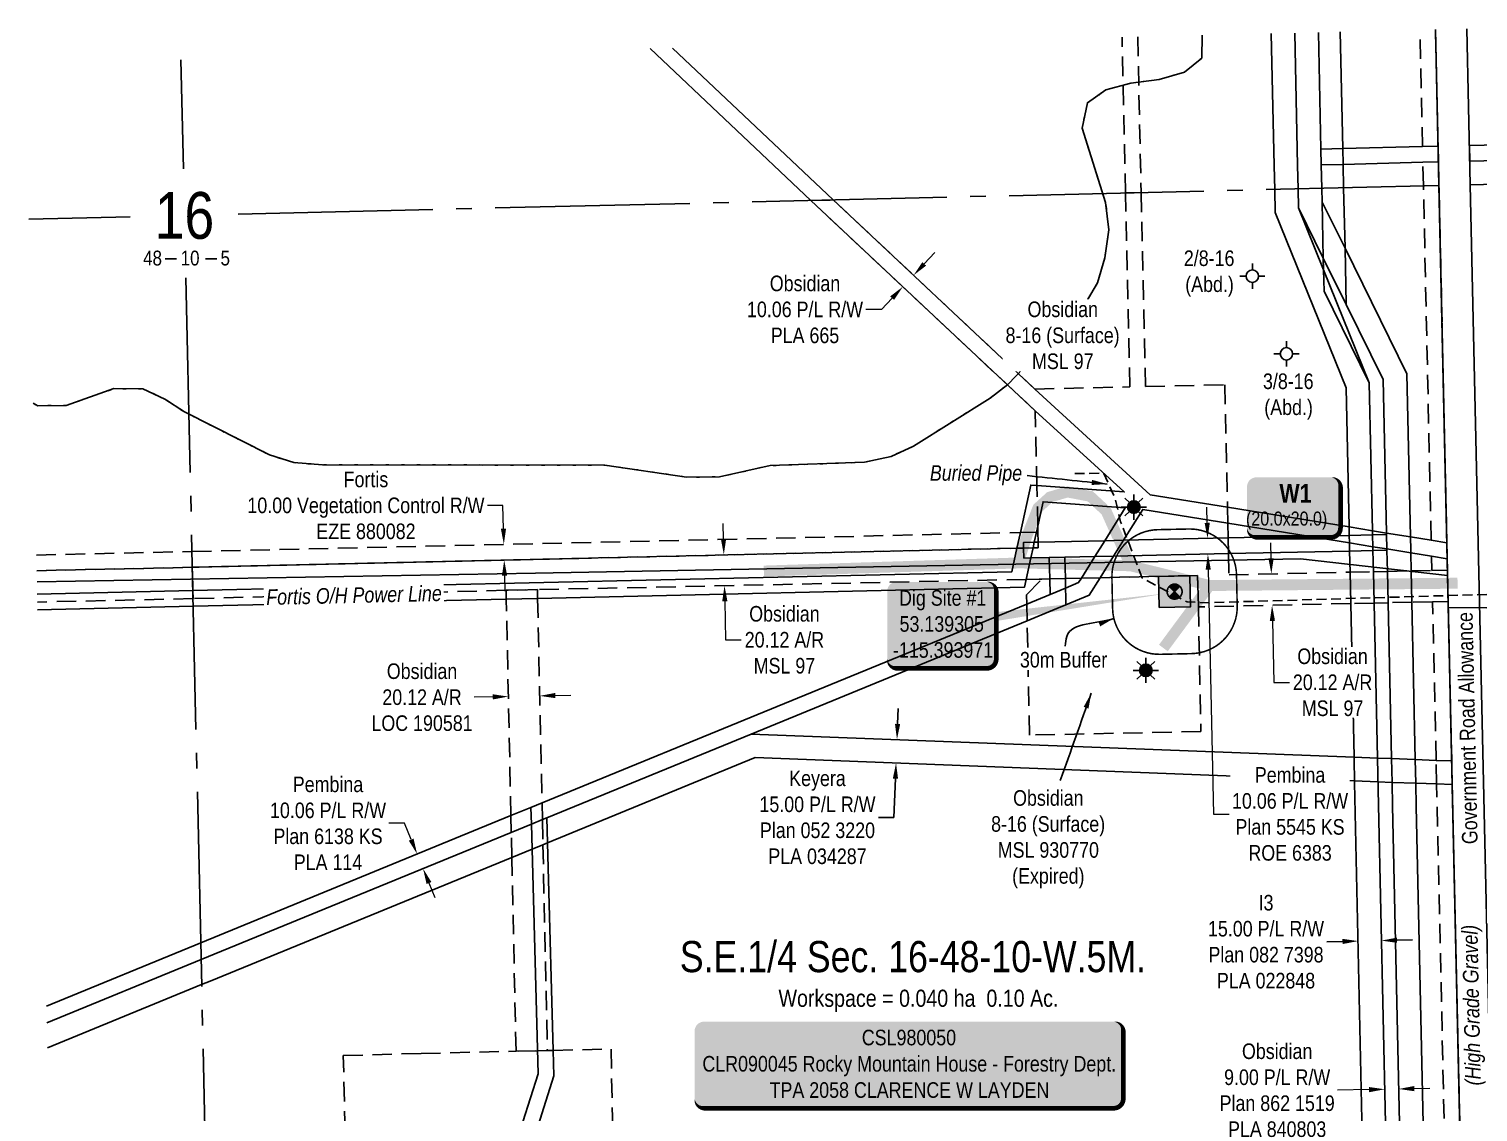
# Model space of a CAD drawing. Extents: x 606346 to 609617, y 5888289 to 5891073.
# Drawn here: x 606695 to 607625, y 5888638 to 5889333 of the extents above; entities that cross this region are included whole.
import ezdxf
from ezdxf.enums import TextEntityAlignment as Align

# ---------------------------------------------------------------- set-up
doc = ezdxf.new("R2010")
doc.units = 0
doc.header["$LTSCALE"] = 5
doc.header["$PDSIZE"] = 0.5
for name, pattern in [('foc-ACCESSROAD', [3.75, 2.5, -1.25]), ('foc-EZE', [3.75, 2.5, -1.25]), ('foc-FLOWLINE', [3.75, 2.5, -1.25]), ('foc-QUARTERLINE', [33, 25, -3, 2, -3]), ('foc-SEISMIC', [20.5, 15, -1, 0.5, -1, 0.5, -1, 0.5, -1]), ('foc-WHEELTRACKS', [2, 0.4, -1.6]), ('UG_PIPE', [1.875, 1.25, -0.625])]:
    doc.linetypes.add(name, pattern=pattern)
doc.layers.get('Defpoints').update_dxf_attribs({"color": 9})
for name, color, linetype in [('10', 1, 'Continuous'), ('9', 3, 'Continuous'), ('AS-PIPE-UG', 44, 'UG_PIPE'), ('AS-PIPE-UG-T', 44, 'Continuous'), ('AS-POWER', 104, 'foc-POWER'), ('AS-POWER-T', 104, 'Continuous'), ('AS-ROADS', 254, 'Continuous'), ('AS-SEISMIC', 224, 'foc-SEISMIC'), ('C-AR', 13, 'foc-ACCESSROAD'), ('C-RW', 13, 'Continuous'), ('C-SYMBOL', 7, 'Continuous'), ('C-WS', 13, 'foc-ACCESSROAD'), ('C-WS-S', 13, 'Continuous'), ('CG-NOTES', 7, 'Continuous'), ('F-EZE', 190, 'foc-FLOWLINE'), ('F-RW', 190, 'Continuous'), ('F-WS', 190, 'foc-ACCESSROAD'), ('F-WS-S', 190, 'Continuous'), ('L-AREAWORK', 5, 'Continuous'), ('L-ROAD-T', 7, 'Continuous'), ('L-SEC', 7, 'Continuous'), ('L-SECLBL', 7, 'Continuous'), ('L-SECQ', 8, 'foc-QUARTERLINE'), ('P-BUFFER OUTLINE 30m', 40, 'foc-EZE'), ('P-BUFFER-T', 40, 'Continuous'), ('P-TEMP-BLOCKS', 250, 'Continuous'), ('P-TEMP-H', 41, 'Continuous'), ('P-TEMP_WORKSPACE', 46, 'Continuous'), ('T-WATER-P3', 160, 'foc-WHEELTRACKS')]:
    doc.layers.add(name, color=color, linetype=linetype)
for name, color, linetype, lineweight in [('C-RW-T', 13, 'Continuous', 9), ('C-WS-T', 13, 'Continuous', 9), ('F-EZE-T', 190, 'Continuous', 9), ('T-TEXT', 48, 'Continuous', 18)]:
    doc.layers.add(name, color=color, linetype=linetype, lineweight=lineweight)
doc.styles.add('100L', font='ARIALN.TTF', dxfattribs={"height": 11})
doc.styles.add('175L', font='ARIALN.TTF', dxfattribs={"height": 20})
doc.styles.add('80', font='ARIALN.TTF', dxfattribs={"height": 10})
doc.styles.add('80CG', font='ARIALN.TTF', dxfattribs={"height": 10})
doc.styles.add('80L', font='ARIALN.TTF', dxfattribs={"height": 10})
doc.styles.add('80LS', font='ARIALNI.TTF', dxfattribs={"height": 10})
doc.styles.add('BOLD', font='ARIALNB.TTF')
doc.styles.add('foc-LtypeFont', font='ARIALN.TTF', dxfattribs={"height": 7.35})
doc.styles.add('SIMPLEX', font='ARIALN.TTF')
doc.linetypes.add('foc-POWER', pattern='A,6,-1,["P",foc-LtypeFont,S=0.2,R=0,X=-0.625,Y=-0.75],-1.24,4', length=12.24)
doc.linetypes.add('foc-POWER-NOLINE', pattern='A,0,-4,["P",foc-LtypeFont,S=0.2,R=0,X=-0.625,Y=-0.75],-8.24', length=12.24)
doc.linetypes.add('foc-TOPO-flowdirection-NOLINE', pattern='A,0,[">",foc-LtypeFont,S=0.3,R=0,X=0,Y=-0.945],-20,[">",foc-LtypeFont,S=0.3,R=0,X=0,Y=-0.945],0', length=20)
doc.dimstyles.new('Compass 5 000', dxfattribs={"dimscale": 5, "dimtxt": 9, "dimasz": 2, "dimexe": 0.2, "dimexo": 0.0625, "dimgap": 0.5, "dimtad": 0, "dimtih": 1, "dimtoh": 1, "dimzin": 0, "dimdsep": 46, "dimtxsty": '80CG', "dimcen": 0.1, "dimse1": 1, "dimse2": 1, "dimclrd": 256, "dimclrt": 256, "dimaunit": 1, "dimadec": 4, "dimazin": 0, "dimtfac": 0.06, "dimtofl": 0, "dimtmove": 0, "dimatfit": 1, "dimfxl": 0.2, "dimtolj": 1, "dimtzin": 0, "dimlwd": -1, "dimarcsym": 0})

# ---------------------------------------------------------------- blocks, each defined once
blk = doc.blocks.new('L-SECLBL')
at = {"layer": '9', "color": 7}
for p, q in [((-5.08, -27.83), (-12.29, -27.83)), ((20.7, -27.83), (13.5, -27.83))]:
    blk.add_line(p, q, dxfattribs=at)
at = {"layer": '10', "color": 2, "style": 'SIMPLEX'}
blk.add_attdef('SEC', text='', height=30, dxfattribs=at).set_placement((0, 0), align=Align.MIDDLE)
at = {"layer": '10', "color": 5, "style": '80L'}
blk.add_attdef('TWP', text='', height=9.5, dxfattribs=at).set_placement((-14.43, -27.37), align=Align.MIDDLE_RIGHT)
blk.add_attdef('RGE', text='', height=9.5, dxfattribs=at).set_placement((3.62, -27.37), align=Align.MIDDLE_CENTER)
blk.add_attdef('MER', text='', height=9.5, dxfattribs=at).set_placement((23.17, -27.37), align=Align.MIDDLE_LEFT)
blk = doc.blocks.new('*D371')
at = {"layer": 'C-RW-T', "transparency": 16777216}
for p, q in [((607269.36, 5889182.39), (607276.2, 5889189.69)), ((607248.79, 5889160.45), (607241.95, 5889153.15)), ((607241.95, 5889153.15), (607231.95, 5889153.15))]:
    blk.add_line(p, q, dxfattribs=at)
for points in [[(607268.14, 5889183.53), (607270.57, 5889181.25), (607262.52, 5889175.1)], [(607247.57, 5889161.59), (607250, 5889159.31), (607255.63, 5889167.74)]]:
    blk.add_solid(points, dxfattribs=at)
at = {"layer": 'Defpoints', "color": 0, "transparency": 16777216}
for p in [(607255.63, 5889167.74), (607271.9, 5889166.3), (607265.01, 5889158.95)]:
    blk.add_point(p, dxfattribs=at)
at = {"layer": 'C-RW-T', "transparency": 16777216, "insert": (607192.86, 5889153.15), "char_height": 10, "attachment_point": 5, "style": '80CG'}
blk.add_mtext('\\A1;Obsidian\\P10.06 P/L R/W\\PPLA 665', dxfattribs=at)
blk = doc.blocks.new('*D374')
at = {"layer": 'Defpoints', "color": 0, "transparency": 16777216}
for p in [(607251.3, 5888862.09), (607495.28, 5888867.76), (607494.7, 5888852.64)]:
    blk.add_point(p, dxfattribs=at)
at = {"layer": 'F-RW', "transparency": 16777216}
for p, q in [((607252.27, 5888887.2), (607252.66, 5888897.2)), ((607250.91, 5888852.1), (607249.94, 5888827.23)), ((607249.94, 5888827.23), (607239.94, 5888827.23))]:
    blk.add_line(p, q, dxfattribs=at)
for points in [[(607250.61, 5888887.27), (607253.94, 5888887.14), (607251.88, 5888877.21)], [(607249.24, 5888852.16), (607252.57, 5888852.03), (607251.3, 5888862.09)]]:
    blk.add_solid(points, dxfattribs=at)
at = {"layer": 'F-RW', "transparency": 16777216, "insert": (607200.86, 5888827.23), "char_height": 10, "attachment_point": 5, "style": '80CG'}
blk.add_mtext('\\A1;Keyera\\P15.00 P/L R/W\\PPlan 052 3220\\PPLA 034287', dxfattribs=at)
blk = doc.blocks.new('*U393')
h = blk.add_hatch(color=255)
edge = h.paths.add_edge_path()
edge.add_line((-131.5, -28.5), (131.5, -28.5))
edge.add_arc((131.5, -22.5), 6, 270, 360)
edge.add_line((137.5, -22.5), (137.5, 21))
edge.add_arc((131.5, 21), 6, 0, 90)
edge.add_line((131.5, 27), (-131.5, 27))
edge.add_arc((-131.5, 21), 6, 90, 180)
edge.add_line((-137.5, 21), (-137.5, -22.5))
edge.add_arc((-131.5, -22.5), 6, 180, 270)
at = {"color": 44, "flags": 128}
blk.add_lwpolyline([(-131.5, -28.5, 3, 3, 0), (131.5, -28.5, 3, 3, 0.414214), (137.5, -22.5, 3, 3, 0), (137.5, 21, 3, 0, 0.414214), (131.5, 27, 0, 0, 0), (-131.5, 27, 0, 0, 0.414214), (-137.5, 21, 0, 0, 0), (-137.5, -22.5, 0, 3, 0.414214)], format="xyseb", close=True, dxfattribs=at)
at = {"color": 44, "style": '80'}
blk.add_attdef('ENTER_TEXT_001', (-35.99, -5), '', height=10, dxfattribs=at)
blk = doc.blocks.new('*D385')
at = {"layer": 'Defpoints', "color": 0, "transparency": 16777216}
for p in [(606901.85, 5889000.19), (606999.56, 5889002.43), (606902.08, 5888990.09)]:
    blk.add_point(p, dxfattribs=at)
at = {"layer": 'F-EZE-T', "transparency": 16777216}
for p, q in [((606998.98, 5889027.39), (606988.98, 5889027.39)), ((606999.33, 5889012.43), (606998.98, 5889027.39)), ((607000.02, 5888982.34), (607000.24, 5888972.34))]:
    blk.add_line(p, q, dxfattribs=at)
for points in [[(607000.99, 5889012.47), (606997.66, 5889012.39), (606999.56, 5889002.43)], [(607001.68, 5888982.37), (606998.35, 5888982.3), (606999.79, 5888992.33)]]:
    blk.add_solid(points, dxfattribs=at)
at = {"layer": 'F-EZE-T', "transparency": 16777216, "insert": (606911.05, 5889027.39), "char_height": 10, "attachment_point": 5, "style": '80CG'}
blk.add_mtext('\\A1;Fortis\\P10.00 Vegetation Control R/W\\PEZE 880082', dxfattribs=at)
blk = doc.blocks.new('*D386')
at = {"layer": 'Defpoints', "color": 0, "transparency": 16777216}
for p in [(606943.88, 5888803.7), (606953.88, 5888807.8), (606957.7, 5888798.48)]:
    blk.add_point(p, dxfattribs=at)
at = {"layer": 'F-EZE-T', "transparency": 16777216}
for p, q in [((606935.8, 5888823.43), (606925.8, 5888823.43)), ((606940.09, 5888812.95), (606935.8, 5888823.43)), ((606951.5, 5888785.13), (606955.29, 5888775.87))]:
    blk.add_line(p, q, dxfattribs=at)
for points in [[(606941.63, 5888813.58), (606938.55, 5888812.32), (606943.88, 5888803.7)], [(606953.04, 5888785.76), (606949.95, 5888784.49), (606947.7, 5888794.38)]]:
    blk.add_solid(points, dxfattribs=at)
at = {"layer": 'F-EZE-T', "transparency": 16777216, "insert": (606886.71, 5888823.43), "char_height": 10, "attachment_point": 5, "style": '80CG'}
blk.add_mtext('\\A1;Pembina\\P10.06 P/L R/W\\PPlan 6138 KS\\PPLA 114', dxfattribs=at)
blk = doc.blocks.new('*D387')
at = {"layer": 'Defpoints', "color": 0, "transparency": 16777216}
for p in [(607451.23, 5889006.23), (607488.38, 5889007.04), (607488.6, 5888996.98)]:
    blk.add_point(p, dxfattribs=at)
at = {"layer": 'F-EZE-T', "transparency": 16777216}
for p, q in [((607451.02, 5889016.23), (607450.8, 5889026.23)), ((607451.67, 5888986.18), (607455.09, 5888829.4)), ((607455.09, 5888829.4), (607465.09, 5888829.4))]:
    blk.add_line(p, q, dxfattribs=at)
for points in [[(607452.68, 5889016.27), (607449.35, 5889016.19), (607451.23, 5889006.23)], [(607453.34, 5888986.21), (607450.01, 5888986.14), (607451.45, 5888996.17)]]:
    blk.add_solid(points, dxfattribs=at)
at = {"layer": 'F-EZE-T', "transparency": 16777216, "insert": (607504.18, 5888829.4), "char_height": 10, "attachment_point": 5, "style": '80CG', "bg_fill": 3, "box_fill_scale": 1.1, "bg_fill_color": 256, "bg_fill_true_color": 13158600, "bg_fill_transparency": 0}
blk.add_mtext('\\A1;Pembina\\P10.06 P/L R/W\\PPlan 5545 KS\\PROE 6383', dxfattribs=at)
blk = doc.blocks.new('*D388')
at = {"layer": 'C-WS-T', "transparency": 16777216}
for p, q in [((607032.58, 5888905.42), (607042.58, 5888905.63)), ((606992.46, 5888904.55), (606980.56, 5888904.3))]:
    blk.add_line(p, q, dxfattribs=at)
for points in [[(606992.43, 5888906.22), (606992.5, 5888902.89), (607002.46, 5888904.77)], [(607032.55, 5888907.08), (607032.62, 5888903.75), (607022.59, 5888905.2)]]:
    blk.add_solid(points, dxfattribs=at)
at = {"layer": 'Defpoints', "color": 0, "transparency": 16777216}
for p in [(607002.46, 5888904.77), (607022.98, 5888887.03), (607002.85, 5888886.6)]:
    blk.add_point(p, dxfattribs=at)
at = {"layer": 'C-WS-T', "transparency": 16777216, "insert": (606947.04, 5888904.3), "char_height": 10, "attachment_point": 5, "style": '80CG'}
blk.add_mtext('\\A1;Obsidian\\P20.12 A/R\\PLOC 190581', dxfattribs=at)
blk = doc.blocks.new('*D389')
at = {"layer": 'Defpoints', "color": 0, "transparency": 16777216}
for p in [(607547.48, 5888764.67), (607562.48, 5888764.99), (607547.84, 5888747.84)]:
    blk.add_point(p, dxfattribs=at)
at = {"layer": 'F-RW', "transparency": 16777216}
for p, q in [((607537.85, 5888747.62), (607527.85, 5888747.4)), ((607572.84, 5888748.38), (607582.84, 5888748.6))]:
    blk.add_line(p, q, dxfattribs=at)
for points in [[(607537.81, 5888749.28), (607537.88, 5888745.95), (607547.84, 5888747.84)], [(607572.81, 5888750.05), (607572.88, 5888746.71), (607562.84, 5888748.16)]]:
    blk.add_solid(points, dxfattribs=at)
at = {"layer": 'F-RW', "transparency": 16777216, "insert": (607488.76, 5888747.4), "char_height": 10, "attachment_point": 5, "style": '80CG'}
blk.add_mtext('\\A1;I3\\P15.00 P/L R/W\\PPlan 082 7398\\PPLA 022848', dxfattribs=at)
blk = doc.blocks.new('*D390')
at = {"layer": 'C-RW-T', "transparency": 16777216}
for p, q in [((607554.93, 5888652.53), (607534.66, 5888652.09)), ((607583.92, 5888653.16), (607593.92, 5888653.38))]:
    blk.add_line(p, q, dxfattribs=at)
for points in [[(607583.88, 5888654.83), (607583.96, 5888651.5), (607573.92, 5888652.95)], [(607554.89, 5888654.2), (607554.96, 5888650.87), (607564.92, 5888652.75)]]:
    blk.add_solid(points, dxfattribs=at)
at = {"layer": 'Defpoints', "color": 0, "transparency": 16777216}
for p in [(607564.3, 5888681.22), (607573.3, 5888681.41), (607564.92, 5888652.75)]:
    blk.add_point(p, dxfattribs=at)
at = {"layer": 'C-RW-T', "transparency": 16777216, "insert": (607495.91, 5888652.09), "char_height": 10, "attachment_point": 5, "style": '80CG'}
blk.add_mtext('\\A1;Obsidian\\P9.00 P/L R/W\\PPlan 862 1519\\PPLA 840803', dxfattribs=at)
blk = doc.blocks.new('GAS')
h = blk.add_hatch(color=255)
h.dxf.hatch_style = 1
edge = h.paths.add_edge_path()
edge.add_arc((0, 0), 0.9, 0, 360)
for p, q in [((-0.81, 0), (-1.62, 0)), ((-0.57, 0.57), (-1.14, 1.14)), ((0, 0.81), (0, 1.62)), ((0.57, 0.57), (1.14, 1.14)), ((1.62, 0), (0.81, 0)), ((-0.57, -0.57), (-1.14, -1.14)), ((0, -0.81), (0, -1.62)), ((1.14, -1.14), (0.57, -0.57))]:
    blk.add_line(p, q)
blk.add_circle((0, 0), 0.8)
blk = doc.blocks.new('GABD')
for p, q in [((-0.81, 0), (-1.62, 0)), ((0, 0.81), (0, 1.62)), ((1.62, 0), (0.81, 0)), ((0, -0.81), (0, -1.62))]:
    blk.add_line(p, q)
blk.add_circle((0, 0), 0.8)
blk = doc.blocks.new('*D486')
at = {"layer": 'C-WS-T', "transparency": 16777216}
for p, q in [((607140.55, 5889005.82), (607140.34, 5889015.82)), ((607141.39, 5888965.91), (607141.92, 5888941.15)), ((607141.92, 5888941.15), (607151.92, 5888941.15))]:
    blk.add_line(p, q, dxfattribs=at)
for points in [[(607142.22, 5889005.86), (607138.89, 5889005.79), (607140.76, 5888995.83)], [(607143.06, 5888965.95), (607139.73, 5888965.88), (607141.18, 5888975.91)]]:
    blk.add_solid(points, dxfattribs=at)
at = {"layer": 'Defpoints', "color": 0, "transparency": 16777216}
for p in [(607242.06, 5888997.96), (607141.18, 5888975.91), (607242.48, 5888978.04)]:
    blk.add_point(p, dxfattribs=at)
at = {"layer": 'C-WS-T', "transparency": 16777216, "insert": (607179.65, 5888941.15), "char_height": 10, "attachment_point": 5, "style": '80CG'}
blk.add_mtext('\\A1;Obsidian\\P20.12 A/R\\PMSL 97', dxfattribs=at)
blk = doc.blocks.new('*U413')
h = blk.add_hatch(color=191)
edge = h.paths.add_edge_path()
edge.add_line((-24, -20), (24, -20))
edge.add_arc((24, -14), 6, 270, 360)
edge.add_line((30, -14), (30, 12.5))
edge.add_arc((24, 12.5), 6, 0, 90)
edge.add_line((24, 18.5), (-24, 18.5))
edge.add_arc((-24, 12.5), 6, 90, 180)
edge.add_line((-30, 12.5), (-30, -14))
edge.add_arc((-24, -14), 6, 180, 270)
at = {"color": 250, "flags": 128}
blk.add_lwpolyline([(-24, -20, 3, 3, 0), (24, -20, 3, 3, 0.414214), (30, -14, 3, 3, 0), (30, 12.5, 3, 0, 0.414214), (24, 18.5, 0, 0, 0), (-24, 18.5, 0, 0, 0.414214), (-30, 12.5, 0, 0, 0), (-30, -14, 0, 3, 0.414214)], format="xyseb", close=True, dxfattribs=at)
at = {"flags": 128}
blk.add_lwpolyline([(-19.19, -10.08, 0, 7.5, 0), (0, 0, 0, 0, 0)], format="xyseb", dxfattribs=at)
at = {"color": 250}
for tag, p, height, style in [('TEMP_AREA_W1_001', (-9.21, 2.24), 12, 'BOLD'), ('ENTER_TEXT_001', (-30.66, -12.47), 9, '80')]:
    blk.add_attdef(tag, p, '', height=height, dxfattribs=dict(at, style=style))
blk = doc.blocks.new('*D497')
at = {"layer": 'C-WS-T', "transparency": 16777216}
for p, q in [((607491.97, 5888993.45), (607491.75, 5889003.45)), ((607492.86, 5888953.33), (607493.73, 5888913.87)), ((607493.73, 5888913.87), (607503.73, 5888913.87))]:
    blk.add_line(p, q, dxfattribs=at)
for points in [[(607493.64, 5888993.49), (607490.31, 5888993.42), (607492.2, 5888983.45)], [(607494.53, 5888953.37), (607491.19, 5888953.29), (607492.64, 5888963.33)]]:
    blk.add_solid(points, dxfattribs=at)
at = {"layer": 'Defpoints', "color": 0, "transparency": 16777216}
for p in [(607485.4, 5888983.3), (607485.84, 5888963.18), (607492.64, 5888963.33)]:
    blk.add_point(p, dxfattribs=at)
at = {"layer": 'C-WS-T', "transparency": 16777216, "insert": (607531.47, 5888913.87), "char_height": 10, "attachment_point": 5, "style": '80CG', "bg_fill": 3, "box_fill_scale": 1.1, "bg_fill_color": 256, "bg_fill_true_color": 13158600, "bg_fill_transparency": 0}
blk.add_mtext('\\A1;Obsidian\\P20.12 A/R\\PMSL 97', dxfattribs=at)
blk = doc.blocks.new('*U504')
h = blk.add_hatch(color=255)
edge = h.paths.add_edge_path()
edge.add_line((-29, -28.5), (29, -28.5))
edge.add_arc((29, -22.5), 6, 270, 360)
edge.add_line((35, -22.5), (35, 21))
edge.add_arc((29, 21), 6, 0, 90)
edge.add_line((29, 27), (-29, 27))
edge.add_arc((-29, 21), 6, 90, 180)
edge.add_line((-35, 21), (-35, -22.5))
edge.add_arc((-29, -22.5), 6, 180, 270)
at = {"color": 14, "flags": 128}
blk.add_lwpolyline([(-29, -28.5, 3, 3, 0), (29, -28.5, 3, 3, 0.414214), (35, -22.5, 3, 3, 0), (35, 21, 3, 0, 0.414214), (29, 27, 0, 0, 0), (-29, 27, 0, 0, 0.414214), (-35, 21, 0, 0, 0), (-35, -22.5, 0, 3, 0.414214)], format="xyseb", close=True, dxfattribs=at)
blk.add_lwpolyline([(144.76, 19.65, 0, 7.5, 0), (0, 0, 0, 0, 0)], format="xyseb", dxfattribs=at)
at = {"color": 14, "style": '80'}
blk.add_attdef('ENTER_TEXT_001', (-35.99, -5), '', height=10, dxfattribs=at)
blk = doc.blocks.new('*X409')
at = {"color": 0}
for p, q in [((102.12, -2061.56), (108.81, -2061.56)), ((102.18, -2061.72), (108.75, -2061.72)), ((102.29, -2061.41), (108.64, -2061.41)), ((102.33, -2061.87), (108.59, -2061.87)), ((102.47, -2061.25), (108.45, -2061.25)), ((102.49, -2062.03), (108.44, -2062.03)), ((102.65, -2062.19), (108.28, -2062.19)), ((102.68, -2061.09), (108.25, -2061.09)), ((102.8, -2062.34), (108.13, -2062.34)), ((102.92, -2060.94), (108.01, -2060.94)), ((102.96, -2062.5), (107.97, -2062.5)), ((103.12, -2062.66), (107.81, -2062.66)), ((103.18, -2060.78), (107.75, -2060.78)), ((103.27, -2062.81), (107.66, -2062.81)), ((103.43, -2062.97), (107.5, -2062.97)), ((103.5, -2060.62), (107.43, -2060.62)), ((103.58, -2063.12), (107.34, -2063.12)), ((103.74, -2063.28), (107.19, -2063.28)), ((103.89, -2060.47), (107.03, -2060.47)), ((103.9, -2063.44), (107.03, -2063.44)), ((104.05, -2063.59), (106.88, -2063.59)), ((104.21, -2063.75), (106.72, -2063.75)), ((104.37, -2063.91), (106.56, -2063.91)), ((104.45, -2060.31), (106.48, -2060.31)), ((104.52, -2064.06), (106.41, -2064.06)), ((104.68, -2064.22), (106.25, -2064.22)), ((104.83, -2064.37), (106.09, -2064.37)), ((104.99, -2064.53), (105.94, -2064.53)), ((105.15, -2064.69), (105.78, -2064.69)), ((102.11, -2068.44), (108.82, -2068.44)), ((102.19, -2068.28), (108.74, -2068.28)), ((102.28, -2068.59), (108.65, -2068.59)), ((102.34, -2068.12), (108.58, -2068.12)), ((102.46, -2068.75), (108.47, -2068.75)), ((102.5, -2067.97), (108.43, -2067.97)), ((102.66, -2067.81), (108.27, -2067.81)), ((102.67, -2068.91), (108.26, -2068.91)), ((102.81, -2067.66), (108.12, -2067.66)), ((102.9, -2069.06), (108.03, -2069.06)), ((102.97, -2067.5), (107.96, -2067.5)), ((103.13, -2067.34), (107.8, -2067.34)), ((103.17, -2069.22), (107.76, -2069.22)), ((103.28, -2067.19), (107.65, -2067.19)), ((103.44, -2067.03), (107.49, -2067.03)), ((103.48, -2069.37), (107.45, -2069.37)), ((103.59, -2066.87), (107.33, -2066.87)), ((103.75, -2066.72), (107.18, -2066.72)), ((103.87, -2069.53), (107.06, -2069.53)), ((103.91, -2066.56), (107.02, -2066.56)), ((104.06, -2066.41), (106.87, -2066.41)), ((104.22, -2066.25), (106.71, -2066.25)), ((104.38, -2066.09), (106.55, -2066.09)), ((104.41, -2069.69), (106.52, -2069.69)), ((104.53, -2065.94), (106.4, -2065.94)), ((104.69, -2065.78), (106.24, -2065.78)), ((104.84, -2065.62), (106.08, -2065.62)), ((105, -2065.47), (105.93, -2065.47)), ((105.16, -2065.31), (105.77, -2065.31)), ((105.3, -2064.84), (105.63, -2064.84)), ((105.31, -2065.16), (105.62, -2065.16))]:
    blk.add_line(p, q, dxfattribs=at)
blk = doc.blocks.new('SP')
for p, q in [((0.68, -0.68), (-0.68, 0.68)), ((-0.68, -0.68), (0.68, 0.68))]:
    blk.add_line(p, q)
blk.add_circle((0, 0), 0.96)
at = {"xscale": 0.2, "yscale": 0.2, "zscale": 0.2}
blk.add_blockref('*X409', (-21.09, 413), dxfattribs=at)

msp = doc.modelspace()

# ---------------------------------------------------------------- hatches: boundary and pattern name
at = {"layer": 'P-TEMP-H'}
h = msp.add_hatch(color=256, dxfattribs=at)
h.dxf.hatch_style = 1
h.paths.add_polyline_path([(607420.279, 5888961.861), (607419.837, 5888981.856), (607439.832, 5888982.297), (607440.274, 5888962.302)])

# ---------------------------------------------------------------- linework, layer by layer
at = {"layer": 'AS-POWER', "linetype": 'foc-POWER-NOLINE', "flags": 128}
msp.add_lwpolyline([(607620.244, 5888307.934), (607599.777, 5889232.746), (607597.546, 5889332.722)], dxfattribs=at)
at = {"layer": 'AS-POWER', "flags": 128}
for points in [[(607605.752, 5888961.941), (607705.249, 5888961.074), (607790.573, 5888940.554), (607866.799, 5888857.1), (607957.842, 5888850.526), (608050.962, 5888848.796), (608122.743, 5888899.682), (608304.574, 5889024.646)], [(606699.925, 5888978.397), (607019.978, 5888984.036), (607510.858, 5888993.107), (607605.312, 5888982.498)]]:
    msp.add_lwpolyline(points, dxfattribs=at)
at = {"layer": 'AS-ROADS', "const_width": 7, "flags": 128}
for points in [[(607401.84, 5888988.659), (607386.167, 5889023.721), (607375.921, 5889033.264), (607361.249, 5889036.057), (607350.071, 5889032.798), (607342.386, 5889025.816), (607335.167, 5889007.427), (607330.742, 5888993.694), (607330.807, 5888990.517)], [(607166.429, 5888985.313), (607330.807, 5888990.517), (607401.84, 5888988.659), (607452.507, 5888976.008), (607611.679, 5888977.495)], [(607452.507, 5888976.008), (607422.882, 5888935.903)]]:
    msp.add_lwpolyline(points, dxfattribs=at)
at = {"layer": 'C-AR'}
msp.add_lwpolyline([(607024.642, 5888809.71), (607027.485, 5888677.636), (607021.223, 5888677.501), (607007.36, 5888677.202), (607004.684, 5888801.525), (607004.339, 5888817.59), (607004.106, 5888828.386), (607001.115, 5888967.28), (607000.993, 5888972.946), (607021.119, 5888973.38), (607021.24, 5888967.741), (607024.065, 5888836.544), (607024.297, 5888825.771), (607024.642, 5888809.71)], close=True, dxfattribs=at)
at = {"layer": 'C-RW'}
for points in [[(607569.845, 5888426.901), (607560.952, 5888834.988), (607560.294, 5888865.272), (607558.122, 5888964.774), (607557.682, 5888984.9), (607557.389, 5888998.485), (607557.335, 5889000.948), (607557.17, 5889008.543), (607557.111, 5889011.18), (607555.039, 5889106.017), (607526.005, 5889164.832), (607525.702, 5889178.608), (607525.536, 5889186.152), (607524.774, 5889222.083), (607524.588, 5889230.944), (607524.242, 5889245.975), (607524.02, 5889256.07), (607522.367, 5889330.913)], [(607536.376, 5889331.25), (607538.034, 5889256.384), (607538.258, 5889246.276), (607538.591, 5889231.28), (607539.456, 5889192.537), (607540.25, 5889156.423), (607563.991, 5889108.205), (607566.147, 5889009.72), (607566.169, 5889008.739), (607566.371, 5888999.488), (607566.388, 5888998.682), (607566.684, 5888985.1), (607567.122, 5888964.973), (607569.304, 5888864.927), (607569.638, 5888849.638), (607569.965, 5888834.612), (607578.842, 5888427.11)], [(606700.101, 5888970.455), (606799.944, 5888972.744), (607325.547, 5888984.793), (607328.875, 5888999.967), (607331.083, 5889010.029), (607337.748, 5889040.42), (607341.719, 5889040.131), (607397.795, 5889036.048), (607340.661, 5889088.029), (607196.574, 5889223.1), (607093.378, 5889320.588)], [(607107.711, 5889320.933), (607210.968, 5889223.443), (607340.351, 5889102.113), (607414.451, 5889034.237), (607464.041, 5889026.221), (607542.052, 5889013.613), (607557.111, 5889011.18), (607566.147, 5889009.72), (607581.436, 5889007.248), (607594.803, 5889005.089), (607604.847, 5889003.466), (607605.074, 5888993.233), (607595.033, 5888994.856), (607581.66, 5888997.017), (607566.371, 5888999.488), (607557.335, 5889000.948), (607542.274, 5889003.381), (607515.907, 5889007.643), (607464.268, 5889015.989), (607409.615, 5889024.822), (607397.288, 5889005.057), (607390.925, 5888994.854), (607382.301, 5888981.026), (607375.347, 5888969.876), (607360.346, 5888963.582), (607354.582, 5888961.218), (607335.41, 5888953.356), (607158.197, 5888880.684), (607027.154, 5888826.945), (607027.597, 5888810.924), (607028.04, 5888794.882), (607031.281, 5888677.718), (607031.735, 5888661.29), (607016.466, 5888613.317)], [(607006.875, 5888616.37), (607021.626, 5888662.719), (607017.694, 5888806.862), (607017.257, 5888822.888), (607016.963, 5888833.633), (607024.066, 5888836.544), (607335.181, 5888964.125), (607350.14, 5888970.261), (607360.095, 5888974.418), (607368.501, 5888977.927), (607370.269, 5888980.761), (607378.898, 5888994.592), (607385.263, 5889004.794), (607398.436, 5889025.91), (607345.713, 5889029.748), (607342.293, 5889014.157), (607341.44, 5889010.267), (607340.023, 5889003.807), (607339.233, 5889000.207), (607337.805, 5888993.696), (607334.798, 5888979.986), (607333.684, 5888974.911), (607021.24, 5888967.741), (607001.116, 5888967.28), (606800.17, 5888962.68), (606700.324, 5888960.392)]]:
    msp.add_lwpolyline(points, dxfattribs=at)
at = {"layer": 'C-WS'}
for points in [[(607406.391, 5889328.121), (607408.623, 5889228.169), (607398.562, 5889227.928), (607396.333, 5889327.879)], [(606699.767, 5888985.517), (606799.609, 5888987.723), (606799.944, 5888972.744), (606800.059, 5888967.597), (606700.213, 5888965.391)]]:
    msp.add_lwpolyline(points, dxfattribs=at)
for points in [[(607408.623, 5889228.169), (607411.401, 5889103.684), (607462.306, 5889104.809), (607464.041, 5889026.221), (607464.268, 5889015.989), (607464.477, 5889006.521), (607464.699, 5888996.462), (607465, 5888982.853), (607542.678, 5888984.573), (607557.682, 5888984.9), (607566.684, 5888985.1), (607581.912, 5888985.436), (607595.238, 5888985.73), (607605.235, 5888985.951), (607605.68, 5888965.825), (607595.69, 5888965.604), (607582.351, 5888965.309), (607567.122, 5888964.973), (607558.122, 5888964.774), (607543.118, 5888964.442), (607445.319, 5888962.283), (607445.154, 5888969.751), (607444.874, 5888982.409), (607382.301, 5888981.026), (607370.269, 5888980.761), (607359.953, 5888980.533), (607349.907, 5888980.311), (607344.765, 5888980.198), (607343.045, 5888980.16), (607334.798, 5888979.986), (607021.119, 5888973.38), (607000.993, 5888972.946), (606800.059, 5888967.597), (606799.944, 5888972.744), (606799.609, 5888987.723), (607328.875, 5888999.967), (607333.182, 5889000.068), (607339.233, 5889000.207), (607342.6, 5889000.286), (607342.521, 5889003.862), (607342.379, 5889010.289), (607342.293, 5889014.157), (607341.719, 5889040.131), (607340.661, 5889088.029), (607196.574, 5889223.1), (607210.968, 5889223.443), (607340.351, 5889102.113), (607401.34, 5889103.462), (607398.562, 5889227.928), (607408.623, 5889228.169)], [(607445.319, 5888962.283), (607447.005, 5888882.379), (607336.972, 5888880.035), (607335.41, 5888953.356), (607335.181, 5888964.125), (607335.054, 5888970.062), (607344.765, 5888980.198), (607349.907, 5888980.311), (607359.953, 5888980.533), (607370.269, 5888980.761), (607382.301, 5888981.026), (607444.874, 5888982.409), (607445.154, 5888969.751), (607445.319, 5888962.283)], [(607068.337, 5888678.514), (607070.963, 5888556.558), (607027.585, 5888555.624), (607000.474, 5888554.967), (607000.958, 5888534.983), (606900.028, 5888532.531), (606896.487, 5888674.423), (606946.385, 5888675.725), (607007.36, 5888677.202), (607021.223, 5888677.501), (607027.485, 5888677.636), (607031.281, 5888677.718), (607068.337, 5888678.514)]]:
    msp.add_lwpolyline(points, close=True, dxfattribs=at)
at = {"layer": 'F-EZE'}
for points in [[(607597.546, 5889332.722), (607599.214, 5889257.998), (607589.214, 5889257.734), (607587.545, 5889332.482)], [(606699.545, 5888995.553), (606799.382, 5888997.842), (607331.083, 5889010.029), (607341.44, 5889010.267), (607342.379, 5889010.289), (607342.521, 5889003.862), (607342.6, 5889000.286), (607339.233, 5889000.207), (607333.182, 5889000.068), (607328.875, 5888999.967), (606799.609, 5888987.723), (606699.767, 5888985.517)]]:
    msp.add_lwpolyline(points, dxfattribs=at)
for points in [[(607599.777, 5889232.746), (607604.848, 5889003.466), (607594.803, 5889005.089), (607589.775, 5889232.506), (607589.439, 5889247.667), (607599.438, 5889247.939), (607599.777, 5889232.746)], [(607605.074, 5888993.233), (607605.235, 5888985.951), (607595.238, 5888985.73), (607595.033, 5888994.856), (607605.074, 5888993.233)], [(607617.573, 5888428.012), (607607.566, 5888427.779), (607598.271, 5888848.74), (607597.937, 5888863.83), (607595.69, 5888965.604), (607605.68, 5888965.825), (607607.944, 5888863.445), (607608.081, 5888857.233), (607608.277, 5888848.401), (607617.573, 5888428.012)]]:
    msp.add_lwpolyline(points, close=True, dxfattribs=at)
at = {"layer": 'F-RW'}
for points in [[(607554.841, 5888426.552), (607545.624, 5888849.696), (607545.292, 5888864.946), (607545.272, 5888865.848), (607543.118, 5888964.442), (607542.678, 5888984.573), (607542.386, 5888998.156), (607542.274, 5889003.381), (607542.17, 5889008.218), (607542.052, 5889013.613), (607540.095, 5889102.94), (607494.683, 5889215.306), (607494.352, 5889230.221), (607494.017, 5889245.32), (607492.153, 5889330.186)], [(607578.842, 5888427.11), (607569.965, 5888834.612), (607569.638, 5888849.638), (607569.304, 5888864.927), (607567.122, 5888964.973), (607566.684, 5888985.1), (607566.388, 5888998.682), (607566.371, 5888999.488), (607566.169, 5889008.739), (607566.147, 5889009.72), (607563.991, 5889108.205), (607540.25, 5889156.423), (607525.536, 5889186.152), (607509.627, 5889218.384), (607509.356, 5889230.58), (607509.023, 5889245.652), (607507.148, 5889330.547)], [(607507.148, 5889330.547), (607509.023, 5889245.652), (607509.356, 5889230.58), (607509.627, 5889218.384), (607525.702, 5889178.608), (607555.039, 5889106.017), (607557.111, 5889011.18), (607557.17, 5889008.543), (607557.335, 5889000.948), (607557.389, 5888998.485), (607557.682, 5888984.9), (607558.122, 5888964.774), (607560.294, 5888865.272), (607560.952, 5888834.988), (607569.845, 5888426.901)], [(607522.367, 5889330.913), (607524.02, 5889256.07), (607524.242, 5889245.975), (607524.588, 5889230.944), (607524.774, 5889222.083), (607539.456, 5889192.537), (607579.142, 5889111.935), (607581.436, 5889007.248), (607581.616, 5888999.015), (607581.66, 5888997.017), (607581.912, 5888985.436), (607582.351, 5888965.309), (607584.55, 5888864.342), (607584.881, 5888849.159), (607585.208, 5888834.133), (607594.069, 5888427.464)], [(606705.955, 5888706.168), (606805.001, 5888746.767), (607004.106, 5888828.386), (607016.963, 5888833.633), (607024.066, 5888836.544), (607335.181, 5888964.125), (607350.14, 5888970.261), (607349.907, 5888980.311), (607349.592, 5888993.953), (607359.637, 5888994.173), (607359.953, 5888980.533), (607360.095, 5888974.418), (607360.234, 5888968.423), (607360.346, 5888963.582), (607354.582, 5888961.218), (607335.41, 5888953.356), (607158.197, 5888880.684), (607027.154, 5888826.945), (607024.297, 5888825.774), (607017.257, 5888822.888), (607004.339, 5888817.595), (606805.242, 5888735.986), (606706.194, 5888695.42)], [(606706.193, 5888695.428), (606805.242, 5888735.998), (607004.34, 5888817.59), (607017.258, 5888822.884), (607024.297, 5888825.77), (607027.154, 5888826.942), (607158.197, 5888880.684), (607545.272, 5888865.848), (607560.295, 5888865.272), (607569.304, 5888864.927), (607584.55, 5888864.343), (607597.937, 5888863.83), (607607.944, 5888863.445), (607608.081, 5888857.233), (607608.277, 5888848.401), (607598.271, 5888848.74), (607584.881, 5888849.159), (607569.638, 5888849.638), (607560.627, 5888850.023), (607545.605, 5888850.667), (607160.917, 5888865.597), (607027.597, 5888810.922), (607024.642, 5888809.71), (607017.694, 5888806.861), (607004.684, 5888801.525), (606811.159, 5888722.169), (606805.603, 5888719.894), (606706.55, 5888679.338)]]:
    msp.add_lwpolyline(points, dxfattribs=at)
for points in [[(608107.805, 5889269.664), (608138.628, 5889244.189), (608123.235, 5889243.861), (608104.288, 5889259.518), (607792.758, 5889252.367), (607782.136, 5889252.124), (607619.542, 5889248.4), (607619.318, 5889258.457), (607778.508, 5889262.104), (607789.13, 5889262.347), (608107.805, 5889269.664)], [(607589.439, 5889247.667), (607538.258, 5889246.276), (607524.242, 5889245.975), (607524.02, 5889256.07), (607538.034, 5889256.384), (607589.214, 5889257.734), (607599.214, 5889257.998), (607599.439, 5889247.939), (607589.439, 5889247.667)], [(607566.371, 5888999.488), (607566.388, 5888998.682), (607557.389, 5888998.485), (607542.386, 5888998.156), (607464.699, 5888996.462), (607390.925, 5888994.854), (607378.898, 5888994.592), (607359.637, 5888994.173), (607349.592, 5888993.953), (607337.805, 5888993.696), (607333.322, 5888993.599), (607333.182, 5889000.068), (607333.105, 5889003.657), (607340.023, 5889003.807), (607342.521, 5889003.862), (607385.263, 5889004.794), (607397.288, 5889005.057), (607464.477, 5889006.521), (607515.907, 5889007.643), (607542.17, 5889008.218), (607557.17, 5889008.543), (607566.169, 5889008.739), (607566.371, 5888999.488)]]:
    msp.add_lwpolyline(points, close=True, dxfattribs=at)
at = {"layer": 'L-SEC', "flags": 128}
for points in [[(607597.514, 5889332.721), (607608.675, 5888830.38), (607617.572, 5888428.012)], [(607619.882, 5889233.173), (607617.651, 5889333.149)], [(607637.677, 5888428.421), (607628.779, 5888830.797), (607619.882, 5889233.173)]]:
    msp.add_lwpolyline(points, dxfattribs=at)
at = {"layer": 'L-SECQ', "flags": 128}
for points in [[(606792.322, 5889313.342), (606793.884, 5889243.509)], [(607619.882, 5889233.173), (608425.783, 5889250.311)], [(606829.068, 5889214.34), (607599.777, 5889232.746)], [(606694.769, 5889211.133), (606759.805, 5889212.686)], [(606795.45, 5889173.527), (606812.551, 5888409.335)]]:
    msp.add_lwpolyline(points, dxfattribs=at)
at = {"layer": 'P-TEMP_WORKSPACE', "flags": 128}
msp.add_lwpolyline([(607420.279, 5888961.861), (607419.837, 5888981.856), (607439.832, 5888982.297), (607440.274, 5888962.302)], close=True, dxfattribs=at)
at = {"layer": 'T-WATER-P3', "flags": 128}
msp.add_lwpolyline([(606697.385, 5889093.045), (606700.393, 5889091.352), (606718.723, 5889091.604), (606749.332, 5889102.389), (606767.904, 5889102.23), (606782.018, 5889095.645), (606794.498, 5889087.432), (606849.133, 5889059.883), (606864.763, 5889054.867), (606883.119, 5889053.458), (607064.434, 5889053.275), (607116.893, 5889045.622), (607137.954, 5889045.683), (607170.521, 5889053), (607231.001, 5889055.156), (607248.144, 5889058.888), (607262.391, 5889065.36), (607311.703, 5889096.338), (607323.066, 5889105.016), (607372.736, 5889156.826), (607380.638, 5889170.192), (607385.23, 5889186.291), (607387.95, 5889204.314), (607385.814, 5889221.839), (607370.709, 5889269.405), (607374.11, 5889285.778), (607386.013, 5889294.11), (607401.958, 5889298.474), (607420.253, 5889300.684), (607436.429, 5889305.469), (607447.549, 5889314.439), (607447.81, 5889329.118)], dxfattribs=at)
at = {"layer": 'T-WATER-P3', "linetype": 'foc-TOPO-flowdirection-NOLINE', "flags": 128}
msp.add_lwpolyline([(606697.385, 5889093.045), (606700.393, 5889091.352), (606718.723, 5889091.604), (606749.332, 5889102.389), (606767.904, 5889102.23), (606782.018, 5889095.645), (606794.498, 5889087.432), (606849.133, 5889059.883), (606864.763, 5889054.867), (606883.119, 5889053.458), (607064.434, 5889053.275), (607116.893, 5889045.622), (607137.954, 5889045.683), (607170.521, 5889053), (607231.001, 5889055.156), (607248.144, 5889058.888), (607262.391, 5889065.36), (607311.703, 5889096.338), (607323.066, 5889105.016), (607372.736, 5889156.826), (607380.638, 5889170.192), (607385.23, 5889186.291), (607387.95, 5889204.314), (607385.814, 5889221.839), (607370.709, 5889269.405), (607374.11, 5889285.778), (607386.013, 5889294.11), (607401.958, 5889298.474), (607420.253, 5889300.684), (607436.429, 5889305.469), (607447.549, 5889314.439), (607447.81, 5889329.118)], dxfattribs=at)

# ---------------------------------------------------------------- block references
ref = msp.add_blockref('*U393', (607259.576, 5888669.119), dxfattribs=dict(xscale=1.000401861427734, yscale=1.000401861427734, zscale=1.000401861427734))
ref.add_attrib('ENTER_TEXT_001', 'CSL980050', (607229.322, 5888680.964), dxfattribs={"color": 44, "height": 10.004, "style": '80'})
ref.add_attrib('ENTER_TEXT_002', 'CLR090045 Rocky Mountain House - Forestry Dept.', (607126.982, 5888664.113), dxfattribs={"color": 44, "height": 10.00402, "style": '80'})
ref.add_attrib('ENTER_TEXT_003', 'TPA 2058 CLARENCE W LAYDEN', (607170.123, 5888647.262), dxfattribs={"color": 44, "height": 10.00402, "style": '80'})
at = {"layer": 'AS-SEISMIC', "color": 4, "xscale": 5, "yscale": 5, "zscale": 5}
msp.add_blockref('SP', (607430.056, 5888972.079), dxfattribs=at)
at = {"layer": 'C-WS-S', "color": 6, "xscale": 5, "yscale": 5, "zscale": 5}
for p in [(607403.94, 5889026.362), (607411.644, 5888921.59)]:
    msp.add_blockref('GAS', p, dxfattribs=at)
at = {"layer": 'F-WS-S', "color": 6, "xscale": 5, "yscale": 5, "zscale": 5}
for p in [(607479.982, 5889174.523), (607501.844, 5889124.712)]:
    msp.add_blockref('GABD', p, dxfattribs=at)
at = {"layer": 'L-SECLBL'}
msp.add_blockref('L-SECLBL', (606794.556, 5889213.516), dxfattribs=at).add_auto_attribs({'SEC': '16', 'TWP': '48', 'RGE': '10', 'MER': '5'})
at = {"layer": 'P-TEMP-BLOCKS'}
msp.add_blockref('*U413', (607506.569, 5889026.939), dxfattribs=at).add_auto_attribs({'TEMP_AREA_W1_001': 'W1', 'ENTER_TEXT_001': '(20.0x20.0)'})

# ---------------------------------------------------------------- texts
at = {"layer": 'C-SYMBOL', "color": 3, "style": '175L'}
msp.add_text('S.E.1/4 Sec. 16-48-10-W.5M.', height=20, dxfattribs=at).set_placement((607262.127, 5888721.903), align=Align.BOTTOM_CENTER)
at = {"layer": 'C-WS-T', "insert": (607310.127, 5888844.688), "char_height": 10, "width": 76.42453, "attachment_point": 1, "style": '80L'}
msp.add_mtext('\\pi16.29549;Obsidian\\P\\pi2.17884;8-16 (Surface)\\P\\pi6.43873;MSL 930770\\P\\pi15.67134;(Expired)', dxfattribs=at)
at = {"layer": 'F-WS', "char_height": 10, "width": 32.03724, "attachment_point": 1, "style": '80L'}
for s, insert in [('\\pi0.2103;2/8-16\\P\\pi1.11412;(Abd.)', (607435.8, 5889191.052)), ('\\pi0.27851;3/8-16\\P\\pi1.11412;(Abd.)', (607486.526, 5889112.095))]:
    msp.add_mtext(s, dxfattribs=dict(at, insert=insert))
at = {"layer": 'L-AREAWORK', "color": 5, "style": '100L'}
msp.add_text('Workspace = 0.040 ha  0.10 Ac.', height=11, dxfattribs=at).set_placement((607265.683, 5888702.365), align=Align.BOTTOM_CENTER)
at = {"layer": 'L-ROAD-T', "style": '80L'}
msp.add_text('Government Road Allowance', height=10, rotation=91.267074, dxfattribs=at).set_placement((607617.968, 5888884.502), align=Align.MIDDLE_CENTER)
at = {"layer": 'T-TEXT', "style": '80LS'}
msp.add_text('(High Grade Gravel)', height=10, rotation=91.266752, dxfattribs=at).set_placement((607620.555, 5888706.729), align=Align.MIDDLE_CENTER)

# ---------------------------------------------------------------- dimensions: what is measured, and where the dimension line sits
at = {"layer": 'C-RW-T'}
dim = msp.add_aligned_dim(p1=(607271.903, 5889166.301), p2=(607265.009, 5889158.947), distance=-12.862, text='Obsidian\\P10.06 P/L R/W\\PPLA 665', dimstyle='Compass 5 000', dxfattribs=at)
dim.commit()
dim.dimension.update_dxf_attribs({"geometry": '*D371', "text_midpoint": (607192.861, 5889153.153)})
dim = msp.add_linear_dim(base=(607564.923, 5888652.751), p1=(607573.302, 5888681.413), p2=(607564.303, 5888681.217), angle=181.248466, text='Obsidian\\P9.00 P/L R/W\\PPlan 862 1519\\PPLA 840803', dimstyle='Compass 5 000', dxfattribs=at)
dim.commit()
dim.dimension.update_dxf_attribs({"geometry": '*D390', "text_midpoint": (607495.908, 5888652.091), "dimtype": 161})
at = {"layer": 'C-WS-T', "color": 6}
dim = msp.add_linear_dim(base=(607141.184, 5888975.908), p1=(607242.061, 5888997.959), p2=(607242.48, 5888978.042), angle=271.206459, text='Obsidian\\P20.12 A/R\\PMSL 97', dimstyle='Compass 5 000', dxfattribs=at)
dim.commit()
dim.dimension.update_dxf_attribs({"geometry": '*D486', "text_midpoint": (607179.651, 5888941.155), "dimtype": 161})
at = {"layer": 'C-WS-T'}
dim = msp.add_linear_dim(base=(607002.461, 5888904.768), p1=(607022.978, 5888887.034), p2=(607002.852, 5888886.601), angle=181.233307, text='Obsidian\\P20.12 A/R\\PLOC 190581', dimstyle='Compass 5 000', dxfattribs=at)
dim.commit()
dim.dimension.update_dxf_attribs({"geometry": '*D388', "text_midpoint": (606947.044, 5888904.296), "dimtype": 161})
at = {"layer": 'F-EZE-T'}
for base, p1, p2, angle, text, picture, middle in [((606999.555, 5889002.43), (606902.078, 5888990.094), (606901.846, 5889000.19), 91.313079, 'Fortis\\P10.00 Vegetation Control R/W\\PEZE 880082', '*D385', (606911.05, 5889027.385)), ((606943.882, 5888803.699), (606957.699, 5888798.476), (606953.878, 5888807.796), 112.290116, 'Pembina\\P10.06 P/L R/W\\PPlan 6138 KS\\PPLA 114', '*D386', (606886.709, 5888823.427))]:
    dim = msp.add_linear_dim(base=base, p1=p1, p2=p2, angle=angle, text=text, dimstyle='Compass 5 000', dxfattribs=at)
    dim.commit()
    dim.dimension.update_dxf_attribs({"geometry": picture, "text_midpoint": middle, "dimtype": 161})
at = {"layer": 'F-RW'}
for base, p1, p2, angle, text, picture, middle in [((607251.296, 5888862.089), (607495.283, 5888867.764), (607494.696, 5888852.643), 267.777386, 'Keyera\\P15.00 P/L R/W\\PPlan 052 3220\\PPLA 034287', '*D374', (607200.857, 5888827.23)), ((607547.843, 5888747.836), (607562.477, 5888764.995), (607547.476, 5888764.668), 181.247827, 'I3\\P15.00 P/L R/W\\PPlan 082 7398\\PPLA 022848', '*D389', (607488.762, 5888747.401))]:
    dim = msp.add_linear_dim(base=base, p1=p1, p2=p2, angle=angle, text=text, dimstyle='Compass 5 000', dxfattribs=at)
    dim.commit()
    dim.dimension.update_dxf_attribs({"geometry": picture, "text_midpoint": middle, "dimtype": 161})

# ---------------------------------------------------------------- leaders
at = {"layer": 'C-WS-T', "path_type": 1}
msp.add_leader([(607376.618, 5888907.024), (607356.731, 5888850.917)], dimstyle='Compass 5 000', override={"dimgap": 0.5, "dimtad": 0}, dxfattribs=at)

# ---------------------------------------------------------------- next in the draw order: texts
at = {"layer": 'AS-PIPE-UG-T', "insert": (607272.995, 5889053.242), "char_height": 10, "width": 59.03588, "attachment_point": 1, "style": '80L', "bg_fill": 3, "box_fill_scale": 1.15, "bg_fill_color": 256, "bg_fill_true_color": 256, "bg_fill_transparency": 0}
msp.add_mtext('{\\fArial Narrow|b0|i1|c0|p34;Buried Pipe}', dxfattribs=at)
at = {"layer": 'AS-POWER-T', "insert": (606846.94, 5888973.535), "char_height": 10, "width": 112.50109, "attachment_point": 1, "rotation": 1.311283, "style": '80L', "bg_fill": 3, "box_fill_scale": 1.15, "bg_fill_color": 256, "bg_fill_true_color": 256, "bg_fill_transparency": 0}
msp.add_mtext('{\\fArial Narrow|b0|i1|c0|p34;Fortis O/H Power Line}', dxfattribs=at)
at = {"layer": 'C-WS-T', "insert": (607321.298, 5889158.267), "char_height": 10, "width": 72.62387, "attachment_point": 1, "style": '80L', "bg_fill": 3, "box_fill_scale": 1.15, "bg_fill_color": 256, "bg_fill_true_color": 256, "bg_fill_transparency": 0}
msp.add_mtext('\\pi14.39516;Obsidian\\P\\pi0.27851;8-16 (Surface)\\P\\pi17.27033;MSL 97', dxfattribs=at)
at = {"layer": 'P-BUFFER-T', "insert": (607330.802, 5888933.383), "char_height": 10, "width": 56.29372, "attachment_point": 1, "style": '80L', "bg_fill": 3, "box_fill_scale": 1.15, "bg_fill_color": 256, "bg_fill_true_color": 256, "bg_fill_transparency": 0}
msp.add_mtext('30m Buffer', dxfattribs=at)

# ---------------------------------------------------------------- next in the draw order: linework, layer by layer
at = {"layer": 'AS-PIPE-UG', "flags": 128}
msp.add_lwpolyline([(609042.364, 5889017.451), (609040.776, 5889090.003), (608733.075, 5889083.274), (608457.703, 5889056.016), (608287.732, 5889053.131), (608283.061, 5889047.991), (608270.409, 5889046.917), (608220.518, 5889017.682), (608150.458, 5888942.911), (608115.032, 5888913.054), (608024.646, 5888858.226), (607836.225, 5888878.082), (607740.736, 5888973.59), (607452.133, 5888965.01), (607438.159, 5888965.475), (607409.366, 5888980.742), (607395.462, 5889016.873), (607391.978, 5889031.461), (607384.552, 5889048.097), (607364.969, 5889047.842)], dxfattribs=at)
at = {"layer": 'P-BUFFER OUTLINE 30m', "const_width": 1, "flags": 128}
msp.add_lwpolyline([(607390.286, 5888961.198), (607389.845, 5888981.193, -0.4142136), (607419.174, 5889011.848), (607439.17, 5889012.29, -0.4142136), (607469.825, 5888982.96), (607470.267, 5888962.965, -0.4142136), (607440.937, 5888932.31), (607420.942, 5888931.868, -0.4142136)], format="xyb", close=True, dxfattribs=at)

# ---------------------------------------------------------------- next in the draw order: block references
at = {"layer": 'CG-NOTES'}
ref = msp.add_blockref('*U504', (607280.613, 5888951.363), dxfattribs=at)
ref.add_attrib('ENTER_TEXT_001', 'Dig Site #1', (607253.226, 5888963.067), dxfattribs={"layer": '0', "color": 14, "height": 10, "style": '80'})
ref.add_attrib('ENTER_TEXT_002', '53.139305', (607253.546, 5888946.36), dxfattribs={"layer": '0', "color": 14, "height": 10, "style": '80'})
ref.add_attrib('ENTER_TEXT_003', '-115.393971', (607249.324, 5888929.652), dxfattribs={"layer": '0', "color": 14, "height": 10, "style": '80'})

# ---------------------------------------------------------------- next in the draw order: leaders
at = {"layer": 'AS-PIPE-UG-T', "path_type": 1}
msp.add_leader([(607386.891, 5889041.134), (607335.52, 5889046.518)], dimstyle='Compass 5 000', override={"dimgap": 0.5, "dimtad": 0}, dxfattribs=at)
at = {"layer": 'P-BUFFER-T', "path_type": 1}
msp.add_leader([(607391.085, 5888954.952), (607360.833, 5888943.326), (607359.832, 5888937.126)], dimstyle='Compass 5 000', override={"dimgap": 0.5, "dimtad": 0}, dxfattribs=at)

# ---------------------------------------------------------------- next in the draw order: dimensions: what is measured, and where the dimension line sits
at = {"layer": 'C-WS-T', "color": 6}
dim = msp.add_linear_dim(base=(607492.64, 5888963.328), p1=(607485.396, 5888983.304), p2=(607485.841, 5888963.178), angle=271.264883, text='Obsidian\\P20.12 A/R\\PMSL 97', dimstyle='Compass 5 000', override={"dimtfill": 1}, dxfattribs=at)
dim.commit()
dim.dimension.update_dxf_attribs({"geometry": '*D497', "text_midpoint": (607531.467, 5888913.873), "dimtype": 161})

# ---------------------------------------------------------------- next in the draw order: dimensions: what is measured, and where the dimension line sits
at = {"layer": 'F-EZE-T'}
dim = msp.add_linear_dim(base=(607451.234, 5889006.233), p1=(607488.603, 5888996.983), p2=(607488.383, 5889007.043), angle=91.249057, text='Pembina\\P10.06 P/L R/W\\PPlan 5545 KS\\PROE 6383', dimstyle='Compass 5 000', override={"dimtfill": 1}, dxfattribs=at)
dim.commit()
dim.dimension.update_dxf_attribs({"geometry": '*D387', "text_midpoint": (607504.176, 5888829.399), "dimtype": 161})

doc.saveas('drawing.dxf')
